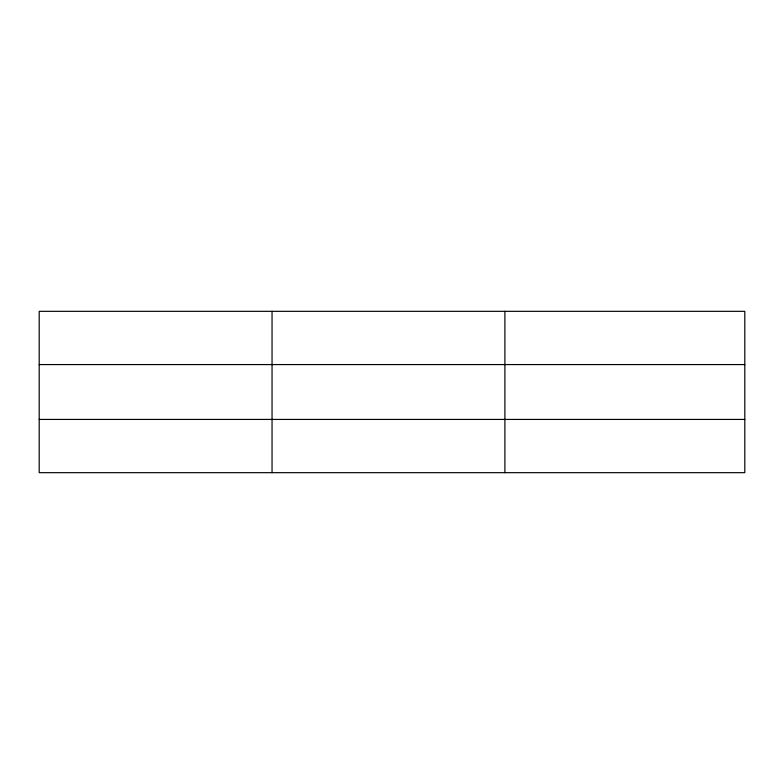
<?xml version="1.0" encoding="UTF-8"?>
<svg xmlns="http://www.w3.org/2000/svg" width="784" height="784" viewBox="0 0 784 784"><rect width="100%" height="100%" fill="white"/><g stroke="black" fill="none" stroke-linecap="round" stroke-linejoin="round"><path stroke-width="1.18" d="M272.048 311.326L272.048 472.674M504.896 311.326L504.896 472.674M744.8 419.43L744.8 472.674L39.2 472.674L39.2 311.326L744.8 311.326L744.8 419.43L39.2 419.43M39.2 364.57L744.8 364.57"/></g></svg>
